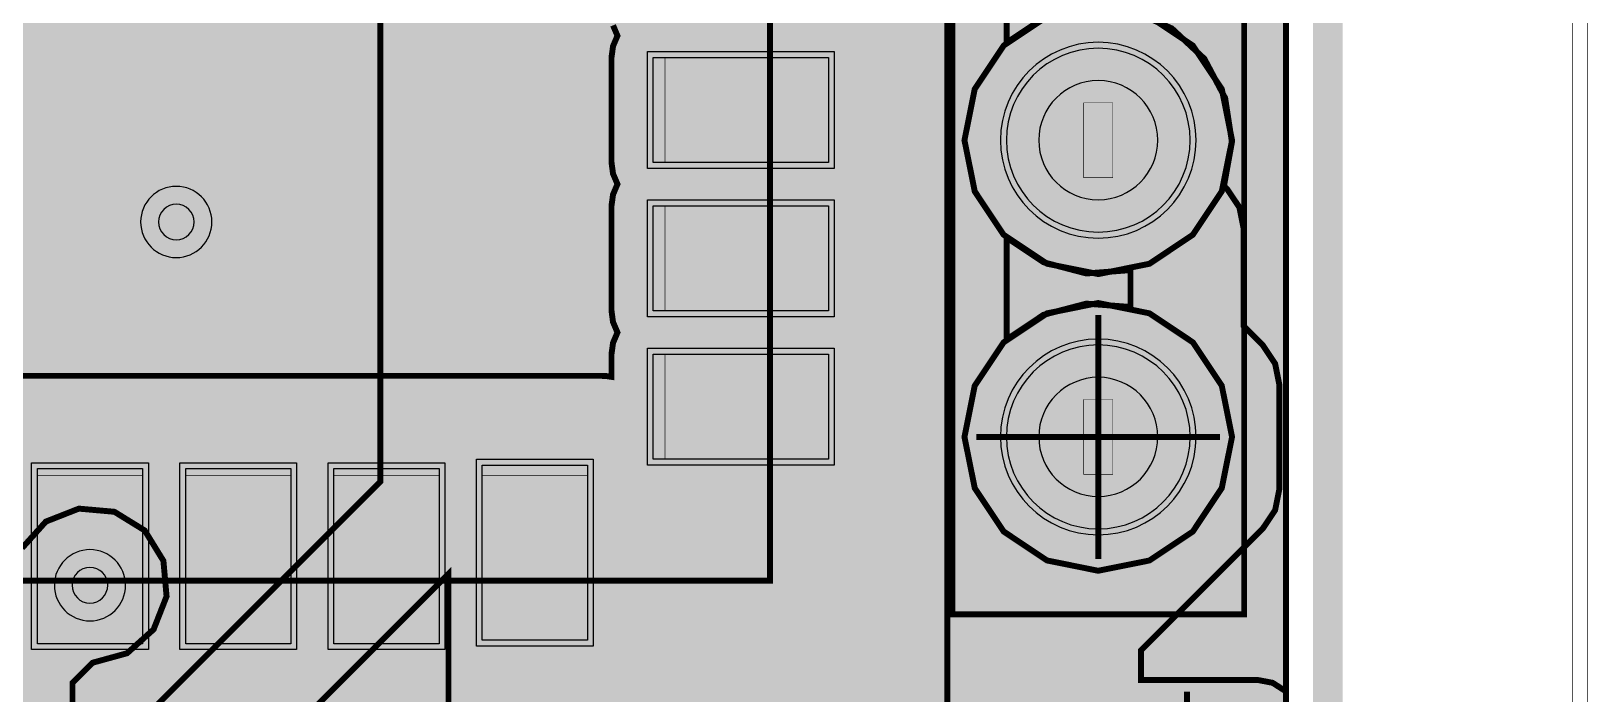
# Model space of a CAD drawing. Header units: millimetres. Extents: x -37.3 to -4.1, y -46.3 to 7.
# Drawn here: x -17.4 to -4.06, y -20.74 to -15.07 of the extents above; entities that cross this region are included whole.
import ezdxf

# ---------------------------------------------------------------- set-up
doc = ezdxf.new("R2010")
doc.units = ezdxf.units.MM
doc.header["$MEASUREMENT"] = 0
for name, color, linetype, true_color in [('Board-Outline-Layer', 7, 'Continuous', 0xff00ff), ('Bottom-Layer', 7, 'Continuous', 0x0000ff), ('Bottom-Paste-Mask-Layer', 7, 'Continuous', 0x800000), ('Bottom-Solder-Mask-Layer', 7, 'Continuous', 0xaa00ff), ('Component-Shape-Layer', 7, 'Continuous', 0x00cccc), ('Hole-Layer', 7, 'Continuous', 0x222222), ('Multi-Layer', 7, 'Continuous', 0xc0c0c0), ('Pin-Soldering-Layer', 7, 'Continuous', 0xcc9999), ('Top-Layer', 7, 'Continuous', 0xff0000), ('Top-Paste-Mask-Layer', 7, 'Continuous', 0x808080), ('Top-Silkscreen-Layer', 7, 'Continuous', 0xffcc00), ('Top-Solder-Mask-Layer', 7, 'Continuous', 0x800080)]:
    doc.layers.add(name, color=color, linetype=linetype, true_color=true_color)

msp = doc.modelspace()

# ---------------------------------------------------------------- hatches: boundary and pattern name
at = {"layer": 'Bottom-Layer'}
for points in [[(-12.201, -44.642), (-15.371, -44.642), (-15.125, -44.428), (-14.965, -44.144), (-14.91, -43.823), (-14.91, -43.223), (-15.005, -42.807), (-15.271, -42.474), (-15.655, -42.289), (-16.081, -42.289), (-16.465, -42.474), (-16.731, -42.807), (-16.826, -43.223), (-16.826, -43.823), (-16.771, -44.144), (-16.611, -44.428), (-16.366, -44.642), (-24.02, -44.642), (-23.775, -44.428), (-23.615, -44.144), (-23.56, -43.823), (-23.56, -43.223), (-23.655, -42.807), (-23.921, -42.474), (-24.305, -42.289), (-24.731, -42.289), (-25.115, -42.474), (-25.381, -42.807), (-25.476, -43.223), (-25.476, -43.823), (-25.421, -44.144), (-25.261, -44.428), (-25.016, -44.642), (-30.652, -44.642), (-30.373, -44.275), (-30.232, -43.837), (-30.246, -43.376), (-30.414, -42.946), (-30.715, -42.598), (-31.116, -42.37), (-30.847, -42.026), (-30.724, -41.607), (-30.765, -41.173), (-30.964, -40.784), (-31.293, -40.497), (-31.02, -40.276), (-30.825, -39.982), (-26.167, -39.982), (-25.186, -40.963), (-25.029, -41.068), (-24.843, -41.105), (-15.207, -41.105), (-14.567, -41.745), (-14.41, -41.85), (-14.224, -41.887), (-11.684, -41.887), (-11.498, -41.85), (-11.341, -41.745), (-8.039, -38.443), (-7.934, -38.286), (-7.897, -38.1), (-7.897, -35.123), (-7.746, -34.858), (-7.729, -34.554), (-7.851, -34.274), (-8.085, -34.078), (-8.382, -34.008), (-8.679, -34.078), (-8.913, -34.274), (-9.035, -34.554), (-9.018, -34.858), (-8.867, -35.123), (-8.867, -37.899), (-11.438, -40.47), (-11.499, -40.322), (-11.593, -40.193), (-11.593, -39.314), (-11.442, -39.049), (-11.425, -38.745), (-11.547, -38.465), (-11.781, -38.269), (-12.078, -38.199), (-12.375, -38.269), (-12.609, -38.465), (-12.73, -38.745), (-12.714, -39.049), (-12.563, -39.314), (-12.563, -40.193), (-12.699, -40.412), (-12.741, -40.666), (-12.683, -40.917), (-14.023, -40.917), (-14.663, -40.277), (-14.82, -40.172), (-15.006, -40.135), (-15.035, -40.135), (-14.979, -39.958), (-14.96, -39.773), (-14.96, -38.873), (-15.05, -38.479), (-15.302, -38.163), (-15.666, -37.988), (-16.07, -37.988), (-16.434, -38.163), (-16.686, -38.479), (-16.776, -38.873), (-16.776, -39.37), (-17.049, -39.182), (-17.378, -39.139), (-17.69, -39.25), (-17.917, -39.491), (-18.01, -39.809), (-17.948, -40.135), (-22.438, -40.135), (-22.376, -39.809), (-22.468, -39.491), (-22.696, -39.25), (-23.008, -39.139), (-23.337, -39.182), (-23.61, -39.37), (-23.61, -38.873), (-23.7, -38.479), (-23.952, -38.163), (-24.316, -37.988), (-24.72, -37.988), (-25.084, -38.163), (-25.336, -38.479), (-25.426, -38.873), (-25.426, -39.351), (-25.623, -39.154), (-25.781, -39.049), (-25.966, -39.012), (-30.825, -39.012), (-31.02, -38.719), (-31.293, -38.497), (-30.964, -38.21), (-30.765, -37.821), (-30.724, -37.387), (-30.847, -36.968), (-31.116, -36.624), (-30.706, -36.389), (-30.402, -36.028), (-30.24, -35.585), (-30.239, -35.113), (-30.4, -34.669), (-30.703, -34.307), (-31.112, -34.071), (-31.577, -33.989), (-32.177, -33.989), (-32.642, -34.071), (-33.051, -34.307), (-33.354, -34.669), (-33.515, -35.113), (-33.514, -35.585), (-33.352, -36.028), (-33.048, -36.389), (-32.638, -36.624), (-32.907, -36.968), (-33.03, -37.387), (-32.989, -37.821), (-32.79, -38.21), (-32.461, -38.497), (-32.767, -38.756), (-32.966, -39.103), (-33.035, -39.497), (-32.966, -39.891), (-32.767, -40.238), (-32.461, -40.497), (-32.79, -40.784), (-32.989, -41.173), (-33.03, -41.607), (-32.907, -42.026), (-32.638, -42.37), (-33.039, -42.598), (-33.34, -42.946), (-33.508, -43.376), (-33.522, -43.837), (-33.381, -44.275), (-33.102, -44.642), (-33.932, -44.642), (-33.932, -0.358), (-6.648, -0.358), (-6.648, -44.642), (-7.808, -44.642), (-7.771, -44.555), (-7.759, -44.461), (-7.759, -42.661), (-7.807, -42.482), (-7.938, -42.351), (-8.117, -42.303), (-9.917, -42.303), (-10.096, -42.351), (-10.227, -42.482), (-10.275, -42.661), (-10.275, -44.461), (-10.263, -44.555), (-10.226, -44.642), (-10.913, -44.642), (-10.564, -44.334), (-10.351, -43.92), (-10.303, -43.457), (-10.427, -43.009), (-10.705, -42.635), (-11.1, -42.389), (-11.557, -42.303), (-12.014, -42.389), (-12.409, -42.635), (-12.687, -43.009), (-12.811, -43.457), (-12.763, -43.92), (-12.55, -44.334)], [(-16.345, -20.866), (-16.45, -21.023), (-16.487, -21.209), (-16.487, -22.408), (-16.638, -22.673), (-16.655, -22.978), (-16.533, -23.257), (-16.299, -23.453), (-16.002, -23.523), (-15.705, -23.453), (-15.471, -23.257), (-15.349, -22.978), (-15.366, -22.673), (-15.517, -22.408), (-15.517, -21.41), (-13.82, -19.713), (-13.82, -21.826), (-14.119, -21.697), (-14.443, -21.726), (-14.715, -21.906), (-14.868, -22.193), (-14.866, -22.519), (-14.709, -22.804), (-14.709, -25.71), (-14.872, -26.021), (-14.853, -26.372), (-14.658, -26.663), (-14.341, -26.815), (-23.391, -35.865), (-23.733, -35.974), (-23.968, -36.245), (-24.027, -36.6), (-23.893, -36.932), (-23.605, -37.147), (-23.248, -37.18), (-22.926, -37.022), (-22.733, -36.719), (-22.578, -36.985), (-22.319, -37.153), (-22.013, -37.185), (-21.725, -37.076), (-21.517, -36.848), (-21.435, -36.551), (-9.69, -24.806), (-9.585, -24.648), (-9.548, -24.463), (-9.548, -12.855), (-9.401, -13.003), (-9.401, -14.249), (-9.353, -14.428), (-9.221, -14.56), (-9.042, -14.608), (-7.468, -14.608), (-7.289, -14.56), (-7.157, -14.428), (-7.109, -14.249), (-7.109, -12.675), (-7.157, -12.496), (-7.289, -12.364), (-7.468, -12.316), (-8.714, -12.316), (-8.964, -12.067), (-8.964, -5.346), (-9.001, -5.16), (-9.106, -5.003), (-9.448, -4.661), (-9.605, -4.556), (-9.791, -4.519), (-11.799, -4.519), (-11.985, -4.556), (-12.142, -4.661), (-14.262, -6.781), (-14.367, -6.938), (-14.404, -7.124), (-14.404, -18.925)], [(-8.255, -14.856), (-8.693, -14.944), (-9.065, -15.192), (-9.313, -15.564), (-9.401, -16.002), (-9.313, -16.44), (-9.065, -16.812), (-8.693, -17.06), (-8.255, -17.148), (-7.817, -17.06), (-7.445, -16.812), (-7.197, -16.44), (-7.109, -16.002), (-7.197, -15.564), (-7.445, -15.192), (-7.817, -14.944)], [(-9.042, -16.002, 1), (-7.468, -16.002, 1)], [(-8.255, -17.396), (-8.693, -17.484), (-9.065, -17.732), (-9.313, -18.104), (-9.401, -18.542), (-9.313, -18.98), (-9.065, -19.352), (-8.693, -19.6), (-8.255, -19.688), (-7.817, -19.6), (-7.445, -19.352), (-7.197, -18.98), (-7.109, -18.542), (-7.197, -18.104), (-7.445, -17.732), (-7.817, -17.484)], [(-19.441, -26.788), (-19.28, -26.528), (-19.253, -26.224), (-19.365, -25.94), (-19.592, -25.737), (-19.886, -25.656), (-22.841, -22.701), (-22.747, -22.649), (-22.662, -22.582), (-19.049, -22.582), (-18.863, -22.545), (-18.706, -22.44), (-18.265, -21.999), (-18.135, -21.981), (-18.011, -21.939), (-18.011, -25.406), (-18.162, -25.671), (-18.179, -25.975), (-18.057, -26.255), (-17.823, -26.451), (-17.526, -26.521), (-17.229, -26.451), (-16.995, -26.255), (-16.873, -25.975), (-16.89, -25.671), (-17.041, -25.406), (-17.041, -20.648), (-16.868, -20.475), (-16.573, -20.394), (-16.346, -20.19), (-16.235, -19.907), (-16.262, -19.603), (-16.422, -19.343), (-16.682, -19.183), (-16.986, -19.156), (-17.269, -19.267), (-17.473, -19.494), (-17.554, -19.789), (-17.869, -20.104), (-17.974, -20.261), (-18.011, -20.447), (-18.011, -20.733), (-18.328, -20.674), (-18.636, -20.772), (-18.861, -21.003), (-18.951, -21.313), (-19.25, -21.612), (-22.662, -21.612), (-22.933, -21.459), (-23.244, -21.447), (-23.527, -21.578), (-23.718, -21.824), (-26.889, -18.653), (-26.785, -18.378), (-26.811, -18.085), (-26.961, -17.832), (-27.206, -17.668), (-27.497, -17.627), (-27.778, -17.716), (-27.992, -17.918), (-28.098, -18.192), (-28.075, -18.486), (-27.927, -18.74), (-27.927, -18.786), (-27.89, -18.972), (-27.785, -19.129), (-20.572, -26.342), (-20.492, -26.636), (-20.288, -26.863), (-20.004, -26.975), (-19.7, -26.948)], [(-9.042, -18.542, 1), (-7.468, -18.542, 1)]]:
    msp.add_hatch(color=256, dxfattribs=at).paths.add_polyline_path(points)
at = {"layer": 'Bottom-Paste-Mask-Layer'}
for points in [[(-9.042, -16.002, 1), (-7.468, -16.002, 1)], [(-9.042, -18.542, 1), (-7.468, -18.542, 1)]]:
    msp.add_hatch(color=256, dxfattribs=at).paths.add_polyline_path(points)
at = {"layer": 'Bottom-Solder-Mask-Layer'}
for points in [[(-9.093, -16.002, 1), (-7.417, -16.002, 1)], [(-9.093, -18.542, 1), (-7.417, -18.542, 1)]]:
    msp.add_hatch(color=256, dxfattribs=at).paths.add_polyline_path(points)
at = {"layer": 'Hole-Layer'}
for points in [[(-8.765, -16.002, 1), (-7.745, -16.002, 1)], [(-8.765, -18.542, 1), (-7.745, -18.542, 1)]]:
    msp.add_hatch(color=256, dxfattribs=at).paths.add_polyline_path(points)
at = {"layer": 'Multi-Layer'}
for points in [[(-9.042, -16.002, 1), (-7.468, -16.002, 1)], [(-9.042, -16.002, 1), (-7.468, -16.002, 1)], [(-9.042, -16.002, 1), (-7.468, -16.002, 1)], [(-9.042, -18.542, 1), (-7.468, -18.542, 1)], [(-9.042, -18.542, 1), (-7.468, -18.542, 1)], [(-9.042, -18.542, 1), (-7.468, -18.542, 1)]]:
    msp.add_hatch(color=256, dxfattribs=at).paths.add_polyline_path(points)
at = {"layer": 'Pin-Soldering-Layer'}
for points in [[(-11.066, -16.193), (-11.966, -16.193), (-11.966, -15.293), (-11.066, -15.293)], [(-11.066, -16.193), (-11.966, -16.193), (-11.966, -15.293), (-11.066, -15.293)], [(-8.13, -15.682), (-8.13, -16.322), (-8.38, -16.322), (-8.38, -15.682)], [(-8.13, -15.682), (-8.13, -16.322), (-8.38, -16.322), (-8.38, -15.682)], [(-11.066, -17.463), (-11.966, -17.463), (-11.966, -16.563), (-11.066, -16.563)], [(-11.066, -17.463), (-11.966, -17.463), (-11.966, -16.563), (-11.066, -16.563)], [(-11.066, -18.733), (-11.966, -18.733), (-11.966, -17.833), (-11.066, -17.833)], [(-11.066, -18.733), (-11.966, -18.733), (-11.966, -17.833), (-11.066, -17.833)], [(-8.13, -18.222), (-8.13, -18.862), (-8.38, -18.862), (-8.38, -18.222)], [(-8.13, -18.222), (-8.13, -18.862), (-8.38, -18.862), (-8.38, -18.222)], [(-16.441, -18.873), (-16.441, -19.773), (-17.341, -19.773), (-17.341, -18.873)], [(-16.441, -18.873), (-16.441, -19.773), (-17.341, -19.773), (-17.341, -18.873)], [(-15.171, -18.873), (-15.171, -19.773), (-16.071, -19.773), (-16.071, -18.873)], [(-15.171, -18.873), (-15.171, -19.773), (-16.071, -19.773), (-16.071, -18.873)], [(-13.901, -18.873), (-13.901, -19.773), (-14.801, -19.773), (-14.801, -18.873)], [(-13.901, -18.873), (-13.901, -19.773), (-14.801, -19.773), (-14.801, -18.873)], [(-12.631, -18.873), (-12.631, -19.773), (-13.531, -19.773), (-13.531, -18.873)], [(-12.631, -18.873), (-12.631, -19.773), (-13.531, -19.773), (-13.531, -18.873)]]:
    msp.add_hatch(color=256, dxfattribs=at).paths.add_polyline_path(points)
at = {"layer": 'Top-Layer'}
for points in [[(-6.648, -0.358), (-6.648, -2.459), (-6.777, -2.344), (-6.944, -2.303), (-8.804, -2.303), (-8.983, -2.351), (-9.114, -2.482), (-9.162, -2.661), (-9.162, -3.891), (-9.114, -4.07), (-8.983, -4.201), (-8.804, -4.249), (-6.944, -4.249), (-6.777, -4.208), (-6.648, -4.093), (-6.648, -6.829), (-6.777, -6.714), (-6.944, -6.673), (-8.161, -6.673), (-8.964, -5.87), (-8.964, -5.346), (-9.001, -5.16), (-9.106, -5.003), (-9.598, -4.511), (-9.755, -4.406), (-9.941, -4.369), (-10.208, -4.369), (-10.208, -3.863), (-10.221, -3.767), (-10.259, -3.678), (-10.221, -3.589), (-10.208, -3.493), (-10.208, -2.593), (-10.221, -2.497), (-10.259, -2.408), (-10.221, -2.319), (-10.208, -2.223), (-10.208, -1.323), (-10.256, -1.144), (-10.387, -1.013), (-10.566, -0.965), (-12.066, -0.965), (-12.245, -1.013), (-12.376, -1.144), (-12.424, -1.323), (-12.424, -2.223), (-12.411, -2.319), (-12.373, -2.408), (-12.411, -2.497), (-12.424, -2.593), (-12.424, -3.493), (-12.411, -3.589), (-12.373, -3.678), (-12.411, -3.767), (-12.424, -3.863), (-12.424, -4.763), (-12.411, -4.859), (-12.373, -4.948), (-12.411, -5.037), (-12.424, -5.133), (-12.424, -6.033), (-12.411, -6.129), (-12.373, -6.218), (-12.406, -6.29), (-12.422, -6.368), (-12.822, -6.368), (-13.008, -6.405), (-13.165, -6.51), (-13.358, -6.703), (-13.653, -6.784), (-13.88, -6.988), (-13.991, -7.272), (-13.964, -7.575), (-13.804, -7.835), (-13.544, -7.995), (-13.241, -8.022), (-12.957, -7.911), (-12.753, -7.684), (-12.672, -7.389), (-12.621, -7.338), (-12.422, -7.338), (-12.406, -7.416), (-12.373, -7.488), (-12.411, -7.577), (-12.424, -7.673), (-12.424, -8.573), (-12.411, -8.669), (-12.373, -8.758), (-12.411, -8.847), (-12.424, -8.943), (-12.424, -9.843), (-12.411, -9.939), (-12.373, -10.028), (-12.411, -10.117), (-12.424, -10.213), (-12.424, -11.113), (-12.411, -11.209), (-12.373, -11.298), (-12.411, -11.387), (-12.424, -11.483), (-12.424, -12.383), (-12.411, -12.479), (-12.373, -12.568), (-12.411, -12.657), (-12.424, -12.753), (-12.424, -13.653), (-12.411, -13.749), (-12.373, -13.838), (-12.411, -13.927), (-12.424, -14.023), (-12.424, -14.923), (-12.411, -15.019), (-12.373, -15.108), (-12.411, -15.197), (-12.424, -15.293), (-12.424, -16.193), (-12.411, -16.289), (-12.373, -16.378), (-12.411, -16.467), (-12.424, -16.563), (-12.424, -17.463), (-12.411, -17.559), (-12.373, -17.648), (-12.411, -17.737), (-12.424, -17.833), (-12.424, -18.028), (-12.47, -18.021), (-12.515, -18.019), (-25.618, -18.019), (-27.302, -16.335), (-27.302, -7.557), (-27.339, -7.372), (-27.444, -7.214), (-27.607, -7.051), (-27.655, -7.009), (-27.708, -6.974), (-27.708, -6.403), (-27.721, -6.307), (-27.759, -6.218), (-27.721, -6.129), (-27.708, -6.033), (-27.708, -5.133), (-27.721, -5.037), (-27.759, -4.948), (-27.721, -4.859), (-27.708, -4.763), (-27.708, -3.863), (-27.721, -3.767), (-27.759, -3.678), (-27.721, -3.589), (-27.708, -3.493), (-27.708, -2.593), (-27.721, -2.497), (-27.759, -2.408), (-27.721, -2.319), (-27.708, -2.223), (-27.708, -1.323), (-27.756, -1.144), (-27.887, -1.013), (-28.066, -0.965), (-29.566, -0.965), (-29.745, -1.013), (-29.876, -1.144), (-29.924, -1.323), (-29.924, -2.223), (-29.911, -2.319), (-29.873, -2.408), (-29.906, -2.48), (-29.923, -2.558), (-32.634, -2.558), (-32.82, -2.595), (-32.977, -2.7), (-33.301, -3.024), (-33.345, -3.074), (-33.381, -3.13), (-33.619, -3.242), (-33.716, -3.487), (-33.716, -4.387), (-33.64, -4.608), (-33.443, -4.735), (-33.443, -4.917), (-33.64, -5.044), (-33.716, -5.265), (-33.716, -6.165), (-33.668, -6.344), (-33.537, -6.475), (-33.358, -6.523), (-32.836, -6.523), (-31.792, -7.567), (-31.792, -19.148), (-32.855, -20.211), (-32.96, -20.368), (-32.997, -20.554), (-32.997, -26.986), (-32.96, -27.172), (-32.855, -27.329), (-31.798, -28.386), (-31.878, -28.503), (-31.906, -28.642), (-31.906, -29.799), (-31.859, -29.977), (-31.729, -30.108), (-31.551, -30.157), (-31.147, -30.561), (-31.453, -30.561), (-31.632, -30.609), (-31.763, -30.74), (-31.811, -30.919), (-31.811, -31.819), (-31.763, -31.998), (-31.632, -32.129), (-31.453, -32.177), (-30.653, -32.177), (-30.482, -32.134), (-30.353, -32.015), (-30.26, -32.111), (-30.138, -32.167), (-30.138, -32.603), (-30.26, -32.659), (-30.353, -32.755), (-30.482, -32.636), (-30.653, -32.593), (-31.453, -32.593), (-31.632, -32.641), (-31.763, -32.772), (-31.811, -32.951), (-31.811, -33.851), (-31.804, -33.921), (-31.784, -33.989), (-32.177, -33.989), (-32.642, -34.071), (-33.051, -34.307), (-33.354, -34.669), (-33.515, -35.113), (-33.514, -35.585), (-33.352, -36.028), (-33.048, -36.389), (-32.638, -36.624), (-32.907, -36.968), (-33.03, -37.387), (-32.989, -37.821), (-32.79, -38.21), (-32.461, -38.497), (-32.816, -38.819), (-33.01, -39.257), (-33.01, -39.737), (-32.816, -40.175), (-32.461, -40.497), (-32.743, -40.728), (-32.939, -41.035), (-33.03, -41.388), (-33.007, -41.752), (-32.872, -42.09), (-32.638, -42.37), (-33.039, -42.598), (-33.34, -42.946), (-33.508, -43.376), (-33.522, -43.837), (-33.381, -44.275), (-33.102, -44.642), (-33.932, -44.642), (-33.932, -0.358)], [(-6.944, -8.619), (-6.777, -8.578), (-6.648, -8.463), (-6.648, -20.72), (-6.762, -20.647), (-6.894, -20.622), (-7.888, -20.622), (-7.888, -20.369), (-6.846, -19.327), (-6.74, -19.169), (-6.703, -18.984), (-6.703, -18.1), (-6.74, -17.915), (-6.846, -17.757), (-7.009, -17.594), (-7.009, -16.763), (-7.046, -16.577), (-7.151, -16.42), (-7.178, -16.393), (-7.11, -16.018), (-7.168, -15.641), (-7.346, -15.305), (-7.625, -15.045), (-7.974, -14.891), (-8.354, -14.861), (-8.723, -14.956), (-9.04, -15.168), (-9.04, -14.608), (-7.468, -14.608), (-7.289, -14.56), (-7.157, -14.428), (-7.109, -14.249), (-7.109, -12.675), (-7.188, -12.451), (-7.389, -12.325), (-7.389, -11.417), (-7.171, -11.296), (-7.084, -11.063), (-7.084, -10.256), (-7.163, -10.031), (-7.367, -9.906), (-7.163, -9.781), (-7.084, -9.556), (-7.084, -8.749), (-7.09, -8.683), (-7.108, -8.619)], [(-10.566, -15.293), (-10.566, -16.193), (-12.066, -16.193), (-12.066, -15.293)], [(-9.042, -16.002, 1), (-7.468, -16.002, 1)], [(-10.566, -16.563), (-10.566, -17.463), (-12.066, -17.463), (-12.066, -16.563)], [(-7.979, -17.114), (-7.979, -17.43), (-8.357, -17.401), (-8.724, -17.497), (-9.04, -17.708), (-9.04, -16.836), (-8.724, -17.047), (-8.357, -17.143)], [(-10.566, -17.833), (-10.566, -18.733), (-12.066, -18.733), (-12.066, -17.833)], [(-9.042, -18.542, 1), (-7.468, -18.542, 1)], [(-12.631, -20.283), (-13.531, -20.283), (-13.531, -18.783), (-12.631, -18.783)], [(-16.441, -20.313), (-17.341, -20.313), (-17.341, -18.813), (-16.441, -18.813)], [(-15.171, -20.313), (-16.071, -20.313), (-16.071, -18.813), (-15.171, -18.813)], [(-13.901, -20.313), (-14.801, -20.313), (-14.801, -18.813), (-13.901, -18.813)]]:
    msp.add_hatch(color=256, dxfattribs=at).paths.add_polyline_path(points)
at = {"layer": 'Top-Paste-Mask-Layer'}
for points in [[(-10.566, -15.293), (-10.566, -16.193), (-12.066, -16.193), (-12.066, -15.293)], [(-9.042, -16.002, 1), (-7.468, -16.002, 1)], [(-10.566, -16.563), (-10.566, -17.463), (-12.066, -17.463), (-12.066, -16.563)], [(-10.566, -17.833), (-10.566, -18.733), (-12.066, -18.733), (-12.066, -17.833)], [(-9.042, -18.542, 1), (-7.468, -18.542, 1)], [(-12.631, -20.283), (-13.531, -20.283), (-13.531, -18.783), (-12.631, -18.783)], [(-16.441, -20.313), (-17.341, -20.313), (-17.341, -18.813), (-16.441, -18.813)], [(-15.171, -20.313), (-16.071, -20.313), (-16.071, -18.813), (-15.171, -18.813)], [(-13.901, -20.313), (-14.801, -20.313), (-14.801, -18.813), (-13.901, -18.813)]]:
    msp.add_hatch(color=256, dxfattribs=at).paths.add_polyline_path(points)
at = {"layer": 'Top-Solder-Mask-Layer'}
for points in [[(-9.093, -16.002, 1), (-7.417, -16.002, 1)], [(-10.516, -15.243), (-10.516, -16.243), (-12.116, -16.243), (-12.116, -15.243)], [(-10.516, -16.513), (-10.516, -17.513), (-12.116, -17.513), (-12.116, -16.513)], [(-9.093, -18.542, 1), (-7.417, -18.542, 1)], [(-10.516, -17.783), (-10.516, -18.783), (-12.116, -18.783), (-12.116, -17.783)], [(-16.391, -20.363), (-17.391, -20.363), (-17.391, -18.763), (-16.391, -18.763)], [(-15.121, -20.363), (-16.121, -20.363), (-16.121, -18.763), (-15.121, -18.763)], [(-13.851, -20.363), (-14.851, -20.363), (-14.851, -18.763), (-13.851, -18.763)], [(-12.581, -20.333), (-13.581, -20.333), (-13.581, -18.733), (-12.581, -18.733)]]:
    msp.add_hatch(color=256, dxfattribs=at).paths.add_polyline_path(points)

# ---------------------------------------------------------------- linework, layer by layer
at = {"layer": 'Board-Outline-Layer', "const_width": 0.254}
msp.add_lwpolyline([(-34.29, -45), (-34.29, 0), (-6.29, 0), (-6.29, -45)], close=True, dxfattribs=at)
at = {"layer": 'Bottom-Layer'}
for points, const_width in [([(-35.941, -45.593), (-35.941, 1.143), (-4.064, 1.143), (-4.064, -45.593)], 0.00508), ([(-8.255, -14.856), (-8.693, -14.944), (-9.065, -15.192), (-9.313, -15.564), (-9.401, -16.002), (-9.313, -16.44), (-9.065, -16.812), (-8.693, -17.06), (-8.255, -17.148), (-7.817, -17.06), (-7.445, -16.812), (-7.197, -16.44), (-7.109, -16.002), (-7.197, -15.564), (-7.445, -15.192), (-7.817, -14.944)], 0.0508), ([(-8.255, -17.396), (-8.693, -17.484), (-9.065, -17.732), (-9.313, -18.104), (-9.401, -18.542), (-9.313, -18.98), (-9.065, -19.352), (-8.693, -19.6), (-8.255, -19.688), (-7.817, -19.6), (-7.445, -19.352), (-7.197, -18.98), (-7.109, -18.542), (-7.197, -18.104), (-7.445, -17.732), (-7.817, -17.484)], 0.0508)]:
    msp.add_lwpolyline(points, close=True, dxfattribs=dict(at, const_width=const_width))
for points, const_width in [([(-6.648, -0.358), (-6.648, -44.642)], 0.0508), ([(-10.033, -24.463), (-10.033, -5.588)], 0.254), ([(-13.919, -7.124), (-13.919, -19.126)], 0.254), ([(-14.404, -7.124), (-14.404, -18.925), (-16.345, -20.866)], 0.0508), ([(-13.335, -26.495), (-13.335, -7.366)], 0.254), ([(-21.435, -36.551), (-9.69, -24.806), (-9.585, -24.648), (-9.548, -24.463), (-9.548, -12.855)], 0.0508), ([(-8.255, -18.542), (-8.255, -17.498)], 0.0508), ([(-8.255, -18.542), (-9.299, -18.542)], 0.0508), ([(-8.255, -18.542), (-8.255, -19.586)], 0.0508), ([(-8.255, -18.542), (-7.211, -18.542)], 0.0508), ([(-13.919, -19.126), (-16.002, -21.209)], 0.254), ([(-17.526, -26.521), (-17.229, -26.451), (-16.995, -26.255), (-16.873, -25.975), (-16.89, -25.671), (-17.041, -25.406), (-17.041, -20.648), (-16.868, -20.475), (-16.573, -20.394), (-16.346, -20.19), (-16.235, -19.907), (-16.262, -19.603), (-16.422, -19.343), (-16.682, -19.183), (-16.986, -19.156), (-17.269, -19.267), (-17.473, -19.494)], 0.0508), ([(-17.526, -20.447), (-16.891, -19.812)], 0.254), ([(-15.517, -21.41), (-13.82, -19.713), (-13.82, -21.826)], 0.0508)]:
    msp.add_lwpolyline(points, dxfattribs=dict(at, const_width=const_width))
for points in [[(-9.042, -16.002, 1), (-7.468, -16.002, 1)], [(-9.042, -18.542, 1), (-7.468, -18.542, 1)]]:
    msp.add_lwpolyline(points, format="xyb", close=True, dxfattribs=at)
at = {"layer": 'Bottom-Paste-Mask-Layer'}
for points in [[(-9.042, -16.002, 1), (-7.468, -16.002, 1)], [(-9.042, -18.542, 1), (-7.468, -18.542, 1)]]:
    msp.add_lwpolyline(points, format="xyb", close=True, dxfattribs=at)
at = {"layer": 'Bottom-Solder-Mask-Layer'}
for points in [[(-9.093, -16.002, 1), (-7.417, -16.002), (-7.417, -16.002, 1), (-9.093, -16.002)], [(-9.093, -18.542, 1), (-7.417, -18.542), (-7.417, -18.542, 1), (-9.093, -18.542)]]:
    msp.add_lwpolyline(points, format="xyb", dxfattribs=at)
at = {"layer": 'Component-Shape-Layer', "const_width": 0.0508}
for points in [[(-29.066, -19.773), (-29.066, 5.727), (-11.066, 5.727), (-11.066, -19.773)], [(-29.066, -19.773), (-29.066, 5.727), (-11.066, 5.727), (-11.066, -19.773)], [(-9.505, -20.062), (-9.505, -11.942), (-7.005, -11.942), (-7.005, -20.062)], [(-9.505, -20.062), (-9.505, -11.942), (-7.005, -11.942), (-7.005, -20.062)]]:
    msp.add_lwpolyline(points, close=True, dxfattribs=at)
at = {"layer": 'Hole-Layer'}
for points in [[(-8.765, -16.002, 1), (-7.745, -16.002), (-7.745, -16.002, 1), (-8.765, -16.002)], [(-16.304, -16.702, 1), (-15.999, -16.702), (-15.999, -16.702, 1), (-16.304, -16.702)], [(-8.765, -18.542, 1), (-7.745, -18.542), (-7.745, -18.542, 1), (-8.765, -18.542)]]:
    msp.add_lwpolyline(points, format="xyb", dxfattribs=at)
msp.add_lwpolyline([(-17.044, -19.812, 1), (-16.739, -19.812, 1)], format="xyb", close=True, dxfattribs=at)
at = {"layer": 'Multi-Layer'}
for points in [[(-9.042, -16.002, 1), (-7.468, -16.002, 1)], [(-9.042, -16.002, 1), (-7.468, -16.002, 1)], [(-9.042, -16.002, 1), (-7.468, -16.002, 1)], [(-16.457, -16.702, 1), (-15.847, -16.702, 1)], [(-9.042, -18.542, 1), (-7.468, -18.542, 1)], [(-9.042, -18.542, 1), (-7.468, -18.542, 1)], [(-9.042, -18.542, 1), (-7.468, -18.542, 1)]]:
    msp.add_lwpolyline(points, format="xyb", close=True, dxfattribs=at)
msp.add_lwpolyline([(-17.196, -19.812, 1), (-16.586, -19.812), (-16.586, -19.812, 1), (-17.196, -19.812)], format="xyb", dxfattribs=at)
at = {"layer": 'Pin-Soldering-Layer', "const_width": 0.00508}
for points in [[(-11.066, -16.193), (-11.966, -16.193), (-11.966, -15.293), (-11.066, -15.293)], [(-11.066, -16.193), (-11.966, -16.193), (-11.966, -15.293), (-11.066, -15.293)], [(-8.13, -15.682), (-8.13, -16.322), (-8.38, -16.322), (-8.38, -15.682)], [(-8.13, -15.682), (-8.13, -16.322), (-8.38, -16.322), (-8.38, -15.682)], [(-11.066, -17.463), (-11.966, -17.463), (-11.966, -16.563), (-11.066, -16.563)], [(-11.066, -17.463), (-11.966, -17.463), (-11.966, -16.563), (-11.066, -16.563)], [(-11.066, -18.733), (-11.966, -18.733), (-11.966, -17.833), (-11.066, -17.833)], [(-11.066, -18.733), (-11.966, -18.733), (-11.966, -17.833), (-11.066, -17.833)], [(-8.13, -18.222), (-8.13, -18.862), (-8.38, -18.862), (-8.38, -18.222)], [(-8.13, -18.222), (-8.13, -18.862), (-8.38, -18.862), (-8.38, -18.222)], [(-16.441, -18.873), (-16.441, -19.773), (-17.341, -19.773), (-17.341, -18.873)], [(-16.441, -18.873), (-16.441, -19.773), (-17.341, -19.773), (-17.341, -18.873)], [(-15.171, -18.873), (-15.171, -19.773), (-16.071, -19.773), (-16.071, -18.873)], [(-15.171, -18.873), (-15.171, -19.773), (-16.071, -19.773), (-16.071, -18.873)], [(-13.901, -18.873), (-13.901, -19.773), (-14.801, -19.773), (-14.801, -18.873)], [(-13.901, -18.873), (-13.901, -19.773), (-14.801, -19.773), (-14.801, -18.873)], [(-12.631, -18.873), (-12.631, -19.773), (-13.531, -19.773), (-13.531, -18.873)], [(-12.631, -18.873), (-12.631, -19.773), (-13.531, -19.773), (-13.531, -18.873)]]:
    msp.add_lwpolyline(points, close=True, dxfattribs=at)
at = {"layer": 'Top-Layer'}
for points, const_width in [([(-35.814, -45.72), (-35.814, 0.889), (-4.191, 0.889), (-4.191, -45.72)], 0.00508), ([(-7.979, -17.114), (-7.979, -17.43), (-8.357, -17.401), (-8.724, -17.497), (-9.04, -17.708), (-9.04, -16.836), (-8.724, -17.047), (-8.357, -17.143)], 0.0508)]:
    msp.add_lwpolyline(points, close=True, dxfattribs=dict(at, const_width=const_width))
for points, const_width in [([(-12.411, -15.019), (-12.373, -15.108), (-12.411, -15.197), (-12.424, -15.293), (-12.424, -16.193), (-12.411, -16.289), (-12.373, -16.378), (-12.411, -16.467), (-12.424, -16.563), (-12.424, -17.463), (-12.411, -17.559), (-12.373, -17.648), (-12.411, -17.737), (-12.424, -17.833), (-12.424, -18.028), (-12.47, -18.021), (-12.515, -18.019), (-25.618, -18.019), (-27.302, -16.335), (-27.302, -7.557)], 0.0508), ([(-10.033, -21.019), (-10.033, -8.636)], 0.254), ([(-6.648, -8.463), (-6.648, -20.72), (-6.762, -20.647), (-6.894, -20.622), (-7.888, -20.622), (-7.888, -20.369), (-6.846, -19.327), (-6.74, -19.169), (-6.703, -18.984), (-6.703, -18.1), (-6.74, -17.915), (-6.846, -17.757), (-7.009, -17.594), (-7.009, -16.763), (-7.046, -16.577), (-7.151, -16.42), (-7.178, -16.393), (-7.11, -16.018), (-7.168, -15.641), (-7.346, -15.305), (-7.625, -15.045), (-7.974, -14.891)], 0.0508), ([(-9.525, -25.211), (-9.525, -14.224)], 0.254), ([(-8.723, -14.956), (-9.04, -15.168), (-9.04, -14.608)], 0.0508), ([(-7.494, -16.763), (-8.255, -16.002)], 0.254), ([(-7.494, -17.795), (-7.494, -16.763)], 0.254), ([(-8.255, -18.542), (-8.255, -17.498)], 0.0508), ([(-7.189, -18.1), (-7.494, -17.795)], 0.254), ([(-7.189, -18.984), (-7.189, -18.1)], 0.254), ([(-11.316, -20.333), (-11.316, -18.283)], 0.254), ([(-25.819, -18.504), (-12.515, -18.504)], 0.254), ([(-12.515, -18.504), (-12.352, -18.667)], 0.254), ([(-12.352, -18.667), (-12.352, -20.399)], 0.254), ([(-8.373, -20.168), (-7.189, -18.984)], 0.254), ([(-16.891, -19.812), (-16.891, -19.563)], 0.254), ([(-8.373, -22.696), (-8.373, -20.168)], 0.254), ([(-11.316, -20.333), (-12.455, -21.472)], 0.254), ([(-12.352, -20.399), (-12.515, -20.562)], 0.254), ([(-15.257, -20.592), (-15.454, -20.789)], 0.254), ([(-13.785, -20.592), (-15.257, -20.592)], 0.254), ([(-13.755, -20.562), (-13.785, -20.592)], 0.254), ([(-12.515, -20.562), (-13.755, -20.562)], 0.254), ([(-16.55, -20.789), (-16.713, -20.953)], 0.254), ([(-15.454, -20.789), (-16.55, -20.789)], 0.254), ([(-7.494, -21.78), (-7.494, -20.723)], 0.0508)]:
    msp.add_lwpolyline(points, dxfattribs=dict(at, const_width=const_width))
for points in [[(-10.566, -15.293), (-10.566, -16.193), (-12.066, -16.193), (-12.066, -15.293)], [(-10.566, -16.563), (-10.566, -17.463), (-12.066, -17.463), (-12.066, -16.563)], [(-10.566, -17.833), (-10.566, -18.733), (-12.066, -18.733), (-12.066, -17.833)], [(-12.631, -20.283), (-13.531, -20.283), (-13.531, -18.783), (-12.631, -18.783)], [(-16.441, -20.313), (-17.341, -20.313), (-17.341, -18.813), (-16.441, -18.813)], [(-15.171, -20.313), (-16.071, -20.313), (-16.071, -18.813), (-15.171, -18.813)], [(-13.901, -20.313), (-14.801, -20.313), (-14.801, -18.813), (-13.901, -18.813)]]:
    msp.add_lwpolyline(points, close=True, dxfattribs=at)
for points in [[(-9.042, -16.002, 1), (-7.468, -16.002, 1)], [(-9.042, -18.542, 1), (-7.468, -18.542, 1)]]:
    msp.add_lwpolyline(points, format="xyb", close=True, dxfattribs=at)
at = {"layer": 'Top-Paste-Mask-Layer'}
for points in [[(-10.566, -15.293), (-10.566, -16.193), (-12.066, -16.193), (-12.066, -15.293)], [(-10.566, -16.563), (-10.566, -17.463), (-12.066, -17.463), (-12.066, -16.563)], [(-10.566, -17.833), (-10.566, -18.733), (-12.066, -18.733), (-12.066, -17.833)], [(-12.631, -20.283), (-13.531, -20.283), (-13.531, -18.783), (-12.631, -18.783)], [(-16.441, -20.313), (-17.341, -20.313), (-17.341, -18.813), (-16.441, -18.813)], [(-15.171, -20.313), (-16.071, -20.313), (-16.071, -18.813), (-15.171, -18.813)], [(-13.901, -20.313), (-14.801, -20.313), (-14.801, -18.813), (-13.901, -18.813)]]:
    msp.add_lwpolyline(points, close=True, dxfattribs=at)
for points in [[(-9.042, -16.002, 1), (-7.468, -16.002, 1)], [(-9.042, -18.542, 1), (-7.468, -18.542, 1)]]:
    msp.add_lwpolyline(points, format="xyb", close=True, dxfattribs=at)
at = {"layer": 'Top-Silkscreen-Layer', "const_width": 0.254}
for points in [[(-9.505, -11.942), (-9.505, -20.062)], [(-9.505, -11.942), (-9.505, -20.062)], [(-7.005, -20.062), (-7.005, -11.942)], [(-7.005, -20.062), (-7.005, -11.942)], [(-11.049, -19.812), (-11.049, -18.964)], [(-11.049, -19.812), (-11.049, -18.964)], [(-12.4, -19.812), (-11.049, -19.812)], [(-12.4, -19.812), (-11.049, -19.812)], [(-9.505, -20.062), (-7.005, -20.062)], [(-9.505, -20.062), (-7.005, -20.062)]]:
    msp.add_lwpolyline(points, dxfattribs=at)
at = {"layer": 'Top-Solder-Mask-Layer'}
for points in [[(-9.093, -16.002, 1), (-7.417, -16.002), (-7.417, -16.002, 1), (-9.093, -16.002)], [(-9.093, -18.542, 1), (-7.417, -18.542), (-7.417, -18.542, 1), (-9.093, -18.542)]]:
    msp.add_lwpolyline(points, format="xyb", dxfattribs=at)
for points in [[(-10.516, -15.243), (-10.516, -16.243), (-12.116, -16.243), (-12.116, -15.243)], [(-10.516, -16.513), (-10.516, -17.513), (-12.116, -17.513), (-12.116, -16.513)], [(-10.516, -17.783), (-10.516, -18.783), (-12.116, -18.783), (-12.116, -17.783)], [(-16.391, -20.363), (-17.391, -20.363), (-17.391, -18.763), (-16.391, -18.763)], [(-15.121, -20.363), (-16.121, -20.363), (-16.121, -18.763), (-15.121, -18.763)], [(-13.851, -20.363), (-14.851, -20.363), (-14.851, -18.763), (-13.851, -18.763)], [(-12.581, -20.333), (-13.581, -20.333), (-13.581, -18.733), (-12.581, -18.733)]]:
    msp.add_lwpolyline(points, close=True, dxfattribs=at)

doc.saveas('drawing.dxf')
